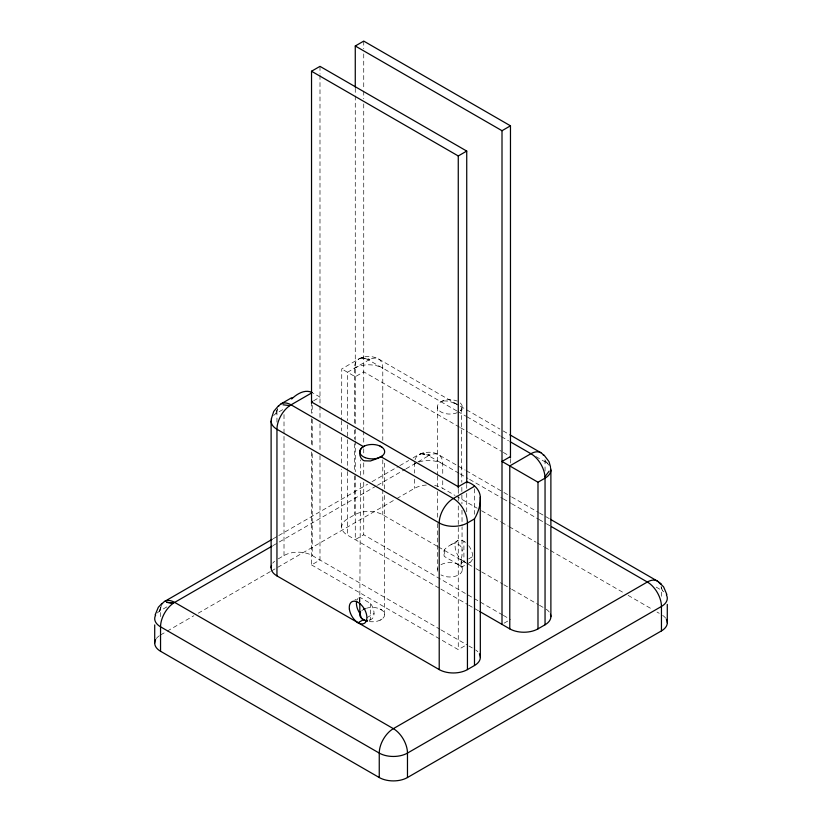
<?xml version="1.0" encoding="UTF-8"?>
<svg xmlns="http://www.w3.org/2000/svg" width="822" height="822" viewBox="0 0 822 822"><rect width="100%" height="100%" fill="white"/><g stroke="black" fill="none" stroke-linecap="round" stroke-linejoin="round"><path stroke-width="0.62" stroke-dasharray="4.11 3.08" d="M341.664 527.025L341.664 469.136M384.665 614.599L384.665 494.012M384.665 488.874L384.665 461.933M457.114 404.342L378.644 359.039C372.5 355.628 364.834 355.628 358.69 359.039L341.747 368.924L341.664 419.405M359.8 602.228L360.498 480.449M360.529 475.311L360.622 459.909M460.978 559.546A12.474 7.203 60 0 1 460.978 566.07L461.296 558.549A21.341 17.426 -60 0 0 462.015 555.364L462.067 526.82M160.937 607.098L159.345 611.291L161.544 605.105M159.345 611.291L161.091 606.359M277.209 409.613L275.75 413.743L277.733 408.503M462.272 569.8L462.241 566.8L444.27 556.422A12.474 7.203 60 0 1 444.27 549.897L444.969 549.127A21.341 17.426 -60 0 1 447.374 546.907L457.679 540.671M460.556 410.723C464.605 409.839 459.426 404.917 461.368 407.137L461.81 482.257M369.653 620.281L370.65 619.603A12.474 7.203 60 0 0 370.65 603.523L359.82 597.275L354.837 600.081M381.87 619.141L380.072 620.189M282.686 409.675L276.952 412.983A19.954 11.518 0 0 0 273.623 415.531M313.644 400.756L319.994 397.098L313.336 393.255M273.264 538.708L277.682 536.149M278.792 535.512L367.609 484.24M372.047 481.671L398.68 466.3M399.79 465.653L408.668 460.526M413.106 457.967C420.34 452.583 430.409 449.911 438.619 454.761L457.433 465.632M166.897 606.862L160.547 610.53A19.954 11.518 0 0 0 157.218 613.089M273.079 545.561L376.435 485.894M377.493 485.278L405.359 469.187M406.058 468.787L417.001 462.467M418.059 461.861L428.642 455.748L459.57 473.606M278.278 558.847L284.011 555.538A19.954 11.518 0 0 1 312.226 555.538L440.058 629.333M437.242 546.25L382.785 514.808A19.954 11.518 0 0 0 354.559 514.808L347.511 518.888A19.954 11.518 0 0 0 347.511 535.173L439.749 588.439M160.547 634.964L166.095 631.769M167.205 631.121L193.828 615.76M198.256 613.191L270.346 571.578M271.455 570.941L395.67 499.221M396.779 498.584L414.524 488.34A19.954 11.518 0 0 1 426.577 485.021M311.528 452.018L311.528 564.909L319.994 560.018L319.994 453.097M502.694 615L363.735 534.773L355.268 539.653L355.268 472.948M366.91 617.651L374.061 613.531M440.982 564.704A12.474 7.203 0 0 1 458.625 564.704L467.595 559.525M468.622 558.929L472.732 556.556M467.297 563.913L470.143 562.269M311.528 564.909L458.265 649.627L465.673 645.352M504.122 623.158L508.356 620.713M464.471 565.546L462.087 566.707M451.052 544.565C455.891 541.441 462.488 545.253 462.211 551.007M359.779 358.536L363.612 357.025M419.744 454.258L423.577 452.747M369.099 620.158L370.65 619.603L370.65 603.523M443.479 400.869L449.233 401.198L457.166 404.537M363.478 358.176L362.194 358.104L369.941 359.368L363.478 358.176L364.783 358.413M423.443 453.898L422.159 453.826L429.906 455.08L423.443 453.898L424.758 454.134M454.484 403.16L458.625 405.349M380.072 609.02L381.881 610.058M460.33 406.202L499.858 429.022M503.187 430.944L508.736 434.15M456.816 410.918L368.667 360.026L347.511 372.253L347.511 420.617M457.823 411.503L465.94 416.189M466.958 416.775L500.423 436.092M501.43 436.677L508.53 440.777M535.913 456.59L545.048 461.861A19.954 11.518 0 0 1 548.377 464.409L549.25 465.427M459.519 427.142L363.735 371.842L355.268 376.733L341.726 368.914M460.546 427.738L467.677 431.848M468.694 432.444L501.307 451.268M503.341 452.439L508.438 455.388M458.542 466.269L465.18 470.102M466.29 470.739L502.848 491.844M503.958 492.491L510.616 496.334M511.726 496.971L538.359 512.353M539.468 512.99L549.425 518.733M460.176 473.965L467.985 478.466M469.639 479.421L502.684 498.502M503.29 498.851L511.089 503.352M511.705 503.711L538.431 519.134M539.037 519.494L545.787 523.388M546.404 523.737L550 525.813M656.192 587.124L661.453 590.165A19.954 11.518 0 0 1 663.786 591.778M434.694 485.504A19.954 11.518 0 0 1 442.75 488.34L454.956 495.389M456.066 496.026L477.161 508.202M481.6 510.77L500.475 521.662M501.584 522.309L508.243 526.152M509.352 526.789L536.006 542.171M537.115 542.818L543.774 546.661M544.883 547.298L549.322 549.867M550.432 550.504L623.703 592.806M628.142 595.375L652.565 609.472M657.004 612.041L659.223 613.315M438.352 546.897L467.245 563.573M468.355 564.221L475.024 568.064M476.133 568.711L480.582 571.28M481.692 571.917L502.807 584.113M503.917 584.75L510.585 588.603M511.705 589.24L538.379 604.643M539.489 605.28L545.048 608.496M503.341 615.37L510.472 619.49M440.869 589.076L467.543 604.478M468.653 605.126L478.661 610.9M441.167 629.981L466.732 644.746M468.951 646.02L472.28 647.942M547.822 463.762L544.986 460.423L547.822 463.906M661.063 586.733L662.655 590.926L661.196 586.805M461.841 487.343L461.872 493.714M461.882 494.988L461.933 503.896M461.974 510.267L462.067 525.546M661.453 596.269L661.453 590.165A19.954 11.518 -60 0 0 661.217 587.329M545.048 471.027L545.048 461.861A19.954 11.518 -60 0 0 544.811 459.025M510.472 459.128L510.472 463.053M474.489 488.843L474.489 514.295M466.732 484.384L466.732 488.309M466.732 493.364L466.732 512.671M463.916 561.642A12.484 7.203 60 0 1 455.09 546.363A12.484 7.203 60 0 1 463.916 541.266L463.916 561.652A12.474 7.203 60 0 0 465.519 562.402M458.265 489.265L458.265 500.886M458.265 505.951L458.265 649.627M444.27 549.897L444.27 556.422M415.069 459.724A19.954 11.518 60 0 1 428.642 455.748A19.954 11.518 -60 0 1 442.75 463.896L442.75 474.592M442.75 480.695L442.75 488.34M437.335 406.869L437.335 474.859M437.335 476.144L437.335 486.408M437.335 491.535L437.335 518.477M437.335 523.614L437.335 569.8M414.586 462.467A19.954 11.518 60 0 0 414.524 463.896L414.524 473.061M414.524 479.175L414.524 488.34M354.559 423.166L354.559 368.174A19.954 11.518 60 0 1 368.667 360.026A19.954 11.518 -60 0 1 382.785 368.174L382.785 440.345M382.785 459.827L382.785 487.312M382.785 489.604L382.785 514.808M363.735 41.1L363.735 48.796M363.735 53.923L363.735 89.824M363.735 91.108L363.735 98.804M363.735 103.932L363.735 429.618M363.735 430.851L363.735 443.726M363.735 448.812L363.735 453.991M363.735 462.93L363.735 477.068M363.735 482.165L363.735 534.773M359.82 602.3L359.82 597.275A12.474 7.203 60 0 0 357.046 599.937M355.268 88.303L355.268 94.715M355.268 95.999L355.268 424.255M355.268 429.331L355.268 439.636M355.268 440.869L355.268 471.694M354.559 430.04L354.559 439.205M354.559 443.788L354.559 471.273M354.559 475.856L354.559 514.808M347.511 424.943L347.511 438.434M347.511 439.708L347.511 470.256M347.511 471.53L347.511 535.173M341.664 420.679L341.664 430.923M341.664 437.325L341.664 464.05M319.994 66.356L319.994 74.052M319.994 75.326L319.994 418.973M319.994 423.823L319.994 452.316M312.226 405.338L312.226 412.983M312.226 419.343L312.226 447.343M312.226 453.713L312.226 555.538M311.528 401.979L311.528 413.6M311.528 418.655L311.528 446.942M284.011 414.637L284.011 434.108M284.011 436.4L284.011 555.538M276.952 422.148L276.952 412.983A19.954 11.518 60 0 1 277.189 410.147M160.547 616.634L160.547 610.53A19.954 11.518 60 0 1 160.783 607.694M468.735 545.726A12.474 7.203 60 0 1 468.735 562.772M463.916 541.287A12.474 7.203 60 0 1 465.519 542.376M546.25 609.256A19.954 11.518 0 0 1 549.25 612.061M354.559 368.174A19.954 11.518 0 0 1 382.785 368.174M440.952 401.742A10.748 8.59 40.2 0 1 443.448 400.787M460.289 402.975A12.474 7.203 0 0 1 460.289 410.764M457.279 412.634A12.474 7.203 0 0 1 440.571 411.709A12.474 7.203 0 0 1 440.571 402.03A12.474 7.203 0 0 1 457.279 401.105M461.111 410.579A10.748 2.106 -21.4 0 1 460.813 410.815M458.625 564.704A12.474 7.203 0 0 1 458.625 574.886A12.474 7.203 0 0 1 440.982 574.886M437.592 571.269A12.474 7.203 0 0 1 437.592 568.321M156.344 638.54A19.954 11.518 0 0 1 159.345 635.735M662.655 615.37A19.954 11.518 0 0 1 665.656 618.175M414.524 463.896A19.954 11.518 0 0 1 415.85 463.197M418.953 461.964A19.954 11.518 0 0 1 442.75 463.896M475.702 649.986A19.954 11.518 0 0 1 477.829 651.774M272.75 563.183A19.954 11.518 0 0 1 274.62 561.231M366.417 608.239A12.453 7.193 0 0 1 384.604 613.9A12.453 7.193 0 0 1 368.667 621.494M361.824 610.643A12.453 7.193 0 0 1 362.564 610.058"/><path stroke-width="1.23" d="M154.711 643.112L154.711 624.936M271.116 567.755L271.116 421.131M550.884 469.999L550.884 616.634M271.322 418.912L273.726 411.432L278.422 405.852M155.111 614.959L158.338 607.263L162.016 603.399M271.537 565.402A19.954 11.518 0 0 0 276.952 575.903L439.215 669.591A19.954 11.518 0 0 0 467.441 669.591L474.489 665.512L474.489 518.877C477.942 512.836 480.336 506.003 480.336 498.985C480.932 490.744 474.438 483.973 466.732 481.815L458.265 486.706L311.528 401.979L312.586 401.372M544.986 476.657L549.147 471.15M291.646 398.999L292.283 398.393M292.498 398.197L293.146 397.612M293.362 397.427C298.252 393.204 305.527 389.299 311.939 392.454M381.87 456.22L381.018 456.765L453.333 498.512A19.954 11.518 60 0 1 467.441 522.956L467.441 669.591M311.528 403.345L311.528 71.237L319.994 66.356L466.732 151.073L466.732 483.182M355.268 87.019L355.268 45.991L363.735 41.1L510.472 125.817L510.472 457.926M311.528 71.237L458.265 155.964L466.732 151.073M355.268 45.991L502.006 130.708L510.472 125.817M281.093 403.849L291.687 397.725M312.226 392.618L291.07 404.835A19.954 11.518 60 0 0 278.535 406.407M164.688 601.396L272.164 539.345M272.02 546.168L174.665 602.382A19.954 11.518 60 0 0 162.129 603.954M510.472 456.559L502.006 461.45L537.989 482.226L545.048 478.147A19.954 11.518 0 0 0 550.463 467.646M474.489 486.295L453.333 498.512A19.954 11.518 -60 0 0 439.215 522.956L439.215 669.591M474.489 518.877L467.441 522.956A19.954 11.518 0 0 1 439.215 522.956L276.952 429.269A19.954 11.518 0 0 1 271.537 418.768M358.084 622.747L363.375 619.696A9.165 7.48 -60 0 0 366.222 620.507L367.136 620.507M479.771 611.537L509.774 628.861A19.954 11.518 0 0 0 537.989 628.861L545.048 624.782A19.954 11.518 0 0 0 550.463 614.281M155.646 639.619A19.954 11.518 0 0 0 160.547 651.26L379.25 777.53A19.954 11.518 0 0 0 407.476 777.53L661.453 630.895A19.954 11.518 0 0 0 666.354 619.254M378.521 458.09L370.403 460.988L364.331 460.793A9.761 7.932 -50.4 0 1 362.523 459.745C359.255 456.991 358.793 451.566 361.444 448.237A10.748 8.549 36.1 0 1 363.416 446.623L364.331 446.089M363.375 609.513L364.331 609.02A12.453 7.193 0 0 1 365.338 608.609M282.953 404.773L289.796 405.626M380.072 446.089L381.87 447.127M362.523 619.141L364.331 620.189M509.846 434.787L540.907 452.727M510.143 441.712L530.93 453.713A19.954 11.518 -60 0 1 543.465 455.285M550.514 519.37L657.312 581.031M551.654 526.779L647.335 582.017A19.954 11.518 -60 0 1 659.871 583.589M363.375 446.582L291.07 404.835A19.954 11.518 -60 0 0 276.952 429.269L276.952 575.903M658.288 581.719L663.57 586.795L666.848 594.512M659.891 582.973L661.525 584.288M543.917 454.936L548.973 461.574L550.483 466.691M356.645 601.18A12.474 7.203 60 0 0 359.82 613.346L361.248 617.641A9.165 7.48 -60 0 0 363.375 619.696M480.254 497.146L480.336 657.364M667.289 604.447L667.289 622.747M661.453 630.895L661.453 606.451A19.954 11.518 0 0 0 666.354 594.809M545.048 624.782L545.048 478.147A19.954 11.518 60 0 0 530.93 453.713L509.774 465.93L509.774 628.861M537.989 482.226L537.989 628.861M502.006 130.708L502.006 624.381M458.265 155.964L458.265 488.063M407.476 777.53L407.476 753.086A19.954 11.518 60 0 0 393.358 728.652L174.665 602.382A19.954 11.518 -60 0 0 160.547 626.816L160.547 651.26M379.25 777.53L379.25 753.086A19.954 11.518 -60 0 1 393.358 728.652L647.335 582.017A19.954 11.518 60 0 1 661.453 606.451L407.476 753.086A19.954 11.518 0 0 1 379.25 753.086L160.547 626.816A19.954 11.518 0 0 1 155.646 615.175M359.82 603.297L359.82 613.346M380.411 456.857A10.748 1.788 -23.2 0 1 378.099 458.049M479.401 653.87A19.954 11.518 0 0 1 474.489 665.512M367.506 621.268A12.453 7.193 0 0 1 360.663 611.907M173.391 603.184L166.547 602.321L173.391 603.184M365.204 457.638A12.474 7.203 0 0 0 384.634 452.192A12.474 7.203 0 0 0 366.746 445.195A12.474 7.203 0 0 0 365.204 457.638M349.381 609.143A12.474 7.203 60 0 0 363.643 623.682A12.474 7.203 60 0 0 361.238 604.869A12.474 7.203 60 0 0 349.381 609.143"/></g></svg>
